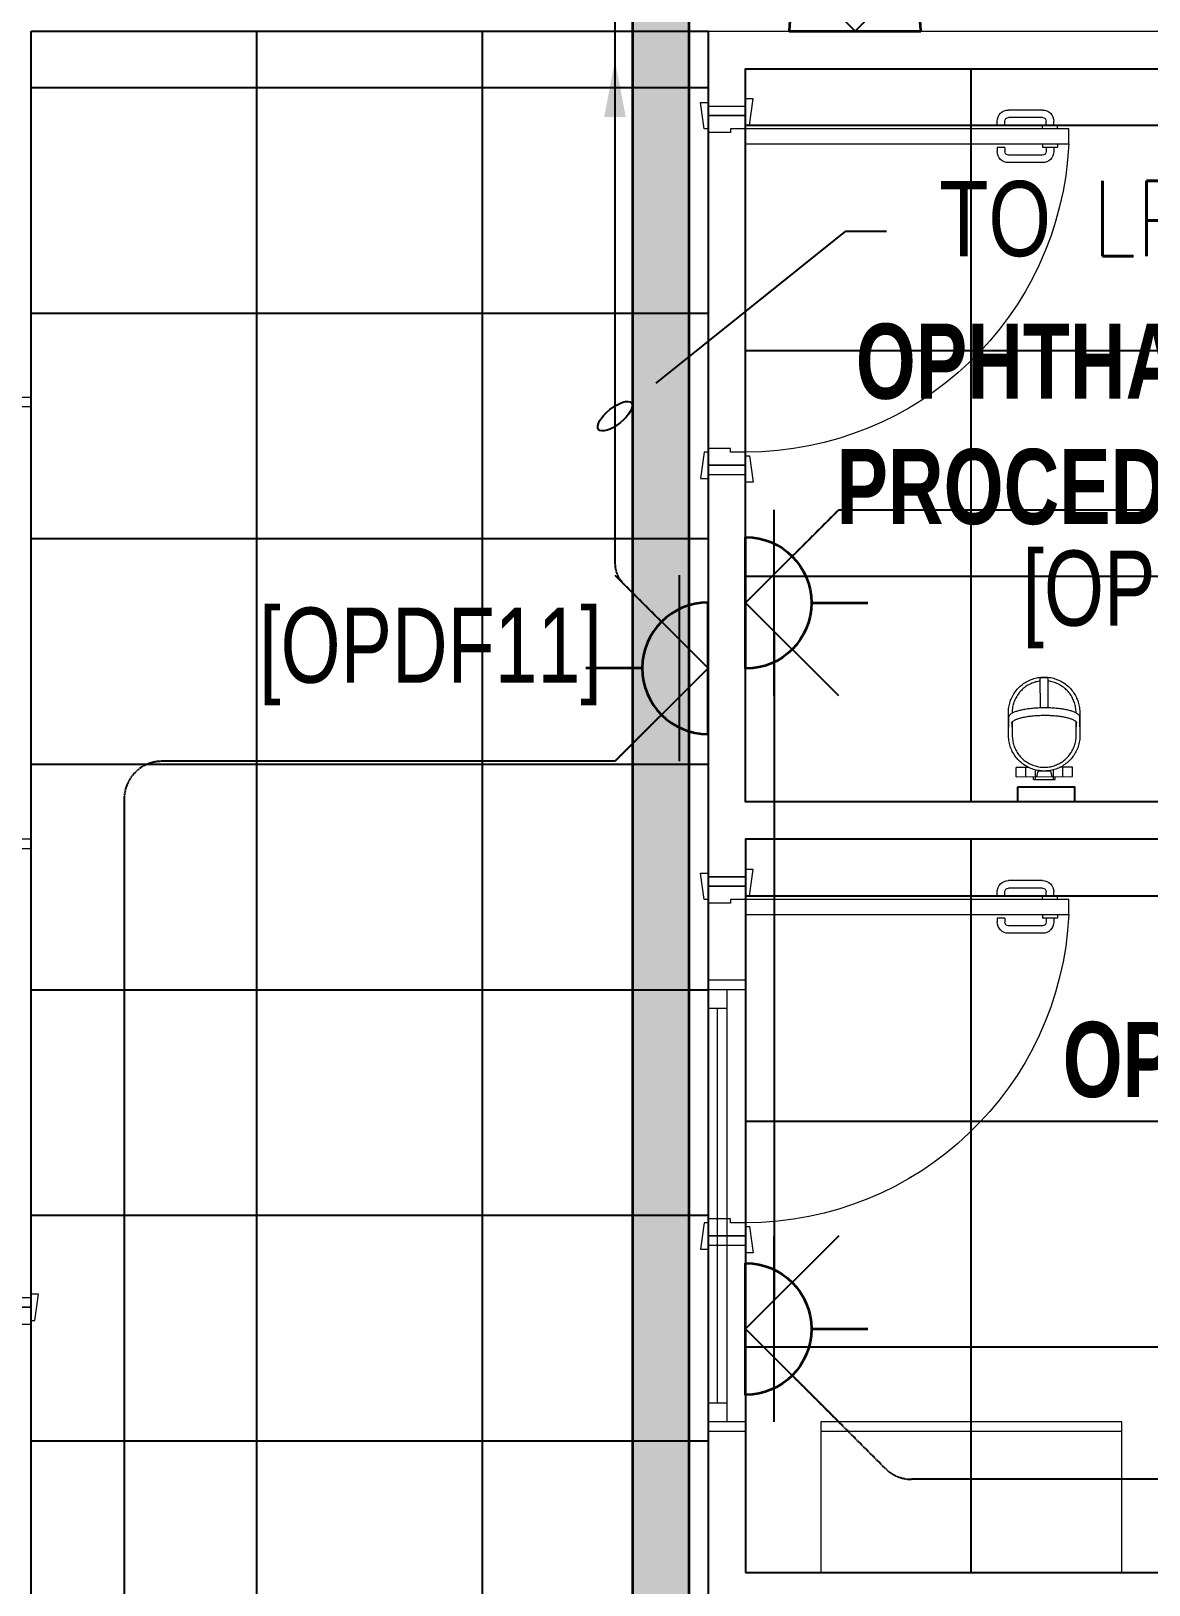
# Model space of a CAD drawing. Extents: x -12260 to 57327, y -29287 to 19916.
# Drawn here: x 14376 to 17348, y -6843 to -2710 of the extents above; entities that cross this region are included whole.
import ezdxf
from ezdxf import colors
from ezdxf.entities.mleader import LeaderData, LeaderLine
from ezdxf.enums import TextEntityAlignment as Align
from ezdxf.math import Vec2, Vec3

# ---------------------------------------------------------------- set-up
doc = ezdxf.new("R2010")
doc.units = 0
doc.header["$LTSCALE"] = 0.25
doc.linetypes.add('DASHDOT', pattern=[25.4, 12.7, -6.35, 0, -6.35])
doc.linetypes.add('HIDDEN', pattern=[9.525, 6.35, -3.175])
for name, color, linetype, lineweight in [('01-First Floor-FUR$0$72_EGR_BASE_TEXT', 252, 'Continuous', 5), ('01-First Floor-FUR$0$Aluminum', 251, 'Continuous', 5), ('01-First Floor-FUR$0$LOADING', 253, 'Continuous', 5), ('01-First Floor-FUR$0$Walls', 251, 'Continuous', 5), ('01-First Floor-FUR$0$Wooden Joinery', 251, 'Continuous', 5), ('E-LITE-CIRC @ 100', 6, 'Continuous', 25), ('E-LITE-CLNG-CNDT', 6, 'DASHDOT', 35), ('E-LITE-EXIT-NUMB', 6, 'Continuous', 25), ('E-POWR-FLOR-CNDT', 6, 'HIDDEN', 25), ('E-POWR-FLOR-CNDT @ 100', 6, 'HIDDEN', 25), ('E-POWR-WALL @ 100', 4, 'Continuous', 35), ('T-CABL-TRAY', 60, 'Continuous', 35)]:
    doc.layers.add(name, color=color, linetype=linetype, lineweight=lineweight)
doc.layers.add('01-First Floor-FUR$0$FALSE CEILING', color=251, linetype='Continuous')
doc.styles.add('01-First Floor-FUR$0$X3G_ENTITY_9EC9', font='swisscl.ttf', dxfattribs={"height": 0.2})
doc.styles.add('01-First Floor-FUR$0$X3G_ENTITY_9F38', font='swisscl.ttf', dxfattribs={"height": 0.2})
doc.styles.add('DC_SIMPLEX', font='SIMPLEX.shx', dxfattribs={"width": 0.7})

# ---------------------------------------------------------------- blocks, each defined once
blk = doc.blocks.new('01-First Floor-FUR$0$A$C72370EFE')
at = {"layer": '01-First Floor-FUR$0$Wooden Joinery'}
for p, q in [((-0.01, -0.04), (-0.02, -0.04)), ((-0.01, -0.03), (-0.01, -0.07)), ((0, -0.03), (-0.01, -0.03)), ((0.04, -0.03), (0.05, -0.03)), ((0.05, -0.03), (0.05, -0.07)), ((0.05, -0.04), (0.06, -0.04)), ((-0.05, -0.07), (-0.05, -0.16)), ((-0.03, -0.07), (-0.03, -0.16)), ((-0.01, -0.06), (-0.02, -0.06)), ((0, -0.07), (-0.01, -0.07)), ((0.04, -0.07), (0.05, -0.07)), ((0.05, -0.06), (0.06, -0.06)), ((0.07, -0.07), (0.07, -0.16)), ((0.09, -0.07), (0.09, -0.16)), ((-0.01, -0.17), (-0.02, -0.17)), ((-0.01, -0.19), (-0.02, -0.19)), ((-0.01, -0.17), (-0.01, -0.19)), ((0.05, -0.17), (0.06, -0.17)), ((0.05, -0.17), (0.05, -0.19)), ((0.05, -0.19), (0.06, -0.19))]:
    blk.add_line(p, q, dxfattribs=at)
for centre, radius, start, end in [((-0.02, -0.07), 0.03, 90, 180), ((0.06, -0.07), 0.03, 0, 90), ((-0.02, -0.07), 0.01, 90, 180), ((0.06, -0.07), 0.01, 0, 90), ((-0.02, -0.16), 0.03, 180, 270), ((-0.02, -0.16), 0.01, 180, 270), ((0.06, -0.16), 0.01, 270, 0), ((0.06, -0.16), 0.03, 270, 0)]:
    blk.add_arc(centre, radius, start, end, dxfattribs=at)
blk = doc.blocks.new('01-First Floor-FUR$0$A$C5DAD61B4')
at = {"layer": '01-First Floor-FUR$0$Wooden Joinery'}
for points in [[(80, 959.1), (80, 969.1), (10, 979.1), (10, 959.1)], [(940, 959.1), (940, 969.1), (1010, 979.1), (1010, 959.1)], [(70, 859.1), (70, 849.1), (0, 839.1), (0, 859.1)], [(120, 859.1), (120, 0), (80, 0), (80, 859.1)], [(950, 859.1), (950, 849.1), (1020, 839.1), (1020, 859.1)]]:
    blk.add_lwpolyline(points, close=True, dxfattribs=at)
for points in [[(45, 859.1), (45, 959.1), (20, 959.1), (20, 859.1), (45, 859.1)], [(45, 859.1), (80, 859.1), (80, 899.1), (90, 899.1), (90, 959.1), (45, 959.1), (45, 859.1)], [(975, 859.1), (940, 859.1), (940, 899.1), (930, 899.1), (930, 959.1), (975, 959.1), (975, 859.1)], [(975, 859.1), (975, 959.1), (1000, 959.1), (1000, 859.1), (975, 859.1)]]:
    blk.add_lwpolyline(points, dxfattribs=at)
blk.add_arc((80, 859.1), 860, 272.666, 0, dxfattribs=at)
at = {"layer": '01-First Floor-FUR$0$Wooden Joinery', "xscale": 999.9999999998854, "yscale": 999.9999999998854, "zscale": 999.9999999998854, "rotation": 180}
blk.add_blockref('01-First Floor-FUR$0$A$C72370EFE', (120, 0), dxfattribs=at)
blk = doc.blocks.new('01-First Floor-FUR$0$ME12818-P')
for p, q in [((-0.0262, 0.1712), (0.0316, 0.1712)), ((-0.0262, 0.1712), (-0.0262, 0.1635)), ((-0.0212, 0.1712), (-0.0212, 0.145)), ((0.0266, 0.1712), (0.0266, 0.145)), ((0.0316, 0.1712), (0.0316, 0.1635)), ((-0.0723, 0.1635), (0.0777, 0.1635)), ((-0.0723, 0.1635), (-0.0723, 0.1385)), ((-0.0389, 0.1385), (-0.0723, 0.1385)), ((-0.0468, 0.1635), (-0.0468, 0.1385)), ((-0.0148, 0.1485), (-0.0184, 0.1635)), ((0.0202, 0.1485), (-0.0148, 0.1485)), ((-0.0123, 0.1485), (-0.0123, 0.1471)), ((0.0177, 0.1471), (0.0177, 0.1485)), ((0.0238, 0.1635), (0.0202, 0.1485)), ((0.0777, 0.1385), (0.0442, 0.1385)), ((0.0521, 0.1635), (0.0521, 0.1385)), ((0.0777, 0.1635), (0.0777, 0.1385)), ((-0.0923, 0.0534), (-0.0923, -0.0066)), ((-0.0823, 0.018), (-0.0823, 0.0534)), ((0.0877, 0.0534), (0.0877, 0.018)), ((0.0977, -0.0066), (0.0977, 0.0534)), ((-0.0913, 0.0311), (-0.0913, 0.0053)), ((-0.0833, 0.0208), (-0.0833, 0.0311)), ((0.0887, 0.0311), (0.0887, 0.0208)), ((0.0967, 0.0053), (0.0967, 0.0311)), ((-0.0823, -0.0066), (-0.0823, -0.006)), ((-0.0053, -0.0205), (0.0107, -0.0205)), ((0.0877, -0.0061), (0.0877, -0.0066)), ((-0.0053, -0.0996), (-0.0058, -0.0996)), ((0.0107, -0.0996), (-0.0053, -0.0996)), ((0.0111, -0.0996), (0.0107, -0.0996))]:
    blk.add_line(p, q)
at = {"flags": 128}
for points in [[(0.0977, 0.0534), (0.0976, 0.0572), (0.0974, 0.061), (0.097, 0.0648), (0.0965, 0.0685), (0.0958, 0.0723), (0.095, 0.076), (0.094, 0.0796), (0.0929, 0.0833), (0.0916, 0.0869), (0.0902, 0.0904), (0.0886, 0.0939), (0.087, 0.0973), (0.0851, 0.1006), (0.0832, 0.1038), (0.0811, 0.107), (0.0789, 0.1101), (0.0766, 0.1131), (0.0741, 0.116), (0.0716, 0.1188), (0.0689, 0.1215), (0.0661, 0.1241), (0.0632, 0.1266), (0.0602, 0.129), (0.0572, 0.1312), (0.054, 0.1333), (0.0508, 0.1353), (0.0475, 0.1372), (0.0441, 0.1389), (0.0406, 0.1405), (0.0371, 0.1419), (0.0335, 0.1432), (0.0299, 0.1444), (0.0263, 0.1454), (0.0226, 0.1463), (0.0188, 0.147), (0.0151, 0.1476), (0.0113, 0.148), (0.0075, 0.1483), (0.0037, 0.1484), (-0.0001, 0.1483), (-0.0039, 0.1482), (-0.0077, 0.1478), (-0.0114, 0.1473), (-0.0152, 0.1467), (-0.0189, 0.1459), (-0.0226, 0.145), (-0.0262, 0.1439), (-0.0298, 0.1427), (-0.0334, 0.1413), (-0.0368, 0.1398), (-0.0403, 0.1381), (-0.0436, 0.1363), (-0.0469, 0.1344), (-0.0501, 0.1324), (-0.0532, 0.1302), (-0.0562, 0.1279), (-0.0592, 0.1255), (-0.062, 0.1229), (-0.0647, 0.1203), (-0.0674, 0.1176), (-0.0699, 0.1147), (-0.0723, 0.1118), (-0.0745, 0.1087), (-0.0767, 0.1056), (-0.0787, 0.1024), (-0.0806, 0.0991), (-0.0824, 0.0957), (-0.084, 0.0923), (-0.0855, 0.0888), (-0.0868, 0.0852), (-0.088, 0.0816), (-0.0891, 0.078), (-0.09, 0.0743), (-0.0907, 0.0705), (-0.0914, 0.0668), (-0.0918, 0.063), (-0.0921, 0.0592), (-0.0923, 0.0554), (-0.0923, 0.0534)], [(-0.0823, 0.0534), (-0.0822, 0.0568), (-0.082, 0.0602), (-0.0817, 0.0636), (-0.0812, 0.0669), (-0.0806, 0.0703), (-0.0799, 0.0736), (-0.079, 0.0769), (-0.078, 0.0801), (-0.0769, 0.0833), (-0.0756, 0.0865), (-0.0742, 0.0896), (-0.0727, 0.0926), (-0.0711, 0.0956), (-0.0693, 0.0985), (-0.0675, 0.1014), (-0.0655, 0.1041), (-0.0634, 0.1068), (-0.0612, 0.1094), (-0.0589, 0.1119), (-0.0565, 0.1144), (-0.054, 0.1167), (-0.0515, 0.1189), (-0.0488, 0.121), (-0.0461, 0.123), (-0.0432, 0.1249), (-0.0403, 0.1267), (-0.0374, 0.1284), (-0.0343, 0.1299), (-0.0313, 0.1313), (-0.0281, 0.1326), (-0.0249, 0.1338), (-0.0217, 0.1348), (-0.0184, 0.1357), (-0.0151, 0.1365), (-0.0118, 0.1371), (-0.0084, 0.1377), (-0.005, 0.138), (-0.0016, 0.1383), (0.0018, 0.1384), (0.0052, 0.1383), (0.0086, 0.1382), (0.012, 0.1379), (0.0153, 0.1374), (0.0187, 0.1369), (0.022, 0.1362), (0.0253, 0.1353), (0.0286, 0.1344), (0.0318, 0.1333), (0.0349, 0.132), (0.0381, 0.1307), (0.0411, 0.1292), (0.0441, 0.1276), (0.0471, 0.1259), (0.0499, 0.1241), (0.0527, 0.1221), (0.0554, 0.1201), (0.058, 0.1179), (0.0606, 0.1156), (0.063, 0.1133), (0.0654, 0.1108), (0.0676, 0.1082), (0.0698, 0.1056), (0.0718, 0.1029), (0.0737, 0.1001), (0.0755, 0.0972), (0.0772, 0.0943), (0.0788, 0.0912), (0.0803, 0.0882), (0.0816, 0.085), (0.0828, 0.0819), (0.0839, 0.0786), (0.0848, 0.0754), (0.0856, 0.0721), (0.0863, 0.0687), (0.0868, 0.0654), (0.0873, 0.062), (0.0875, 0.0586), (0.0877, 0.0552), (0.0877, 0.0534)], [(-0.0913, 0.0053), (-0.0912, 0.004), (-0.0909, 0.0028), (-0.0905, 0.0016), (-0.0898, 0.0005), (-0.089, -0.0007), (-0.0881, -0.0017), (-0.0871, -0.0028), (-0.0859, -0.0038), (-0.0845, -0.0047), (-0.0831, -0.0057), (-0.0815, -0.0066), (-0.0798, -0.0075), (-0.078, -0.0083), (-0.076, -0.0092), (-0.0739, -0.01), (-0.0718, -0.0108), (-0.0695, -0.0116), (-0.067, -0.0123), (-0.0645, -0.013), (-0.0619, -0.0137), (-0.0592, -0.0144), (-0.0563, -0.015), (-0.0534, -0.0156), (-0.0504, -0.0162), (-0.0473, -0.0167), (-0.0442, -0.0172), (-0.0409, -0.0177), (-0.0376, -0.0181), (-0.0343, -0.0185), (-0.0308, -0.0189), (-0.0274, -0.0192), (-0.0238, -0.0195), (-0.0203, -0.0198), (-0.0167, -0.02), (-0.013, -0.0202), (-0.0094, -0.0203), (-0.0057, -0.0204), (-0.002, -0.0205), (0.0017, -0.0205), (0.0054, -0.0205), (0.0091, -0.0204), (0.0128, -0.0204), (0.0164, -0.0202), (0.0201, -0.0201), (0.0237, -0.0199), (0.0273, -0.0196), (0.0309, -0.0194), (0.0344, -0.0191), (0.0378, -0.0187), (0.0412, -0.0183), (0.0446, -0.0179), (0.0478, -0.0175), (0.051, -0.017), (0.0542, -0.0165), (0.0572, -0.0159), (0.0602, -0.0153), (0.063, -0.0147), (0.0658, -0.0141), (0.0685, -0.0134), (0.0711, -0.0127), (0.0735, -0.012), (0.0759, -0.0112), (0.0782, -0.0104), (0.0803, -0.0096), (0.0823, -0.0088), (0.0842, -0.008), (0.086, -0.0071), (0.0876, -0.0062), (0.0892, -0.0052), (0.0906, -0.0043), (0.0918, -0.0033), (0.093, -0.0023), (0.094, -0.0012), (0.0948, -0.0002), (0.0955, 0.001), (0.0961, 0.0022), (0.0965, 0.0034), (0.0967, 0.0046), (0.0967, 0.0053)], [(-0.0833, 0.0208), (-0.0833, 0.0202), (-0.0831, 0.0195), (-0.0829, 0.0189), (-0.0825, 0.0182), (-0.082, 0.0175), (-0.0813, 0.0167), (-0.0805, 0.016), (-0.0796, 0.0152), (-0.0785, 0.0144), (-0.0773, 0.0136), (-0.076, 0.0128), (-0.0745, 0.012), (-0.0729, 0.0113), (-0.0711, 0.0105), (-0.0692, 0.0098), (-0.0672, 0.009), (-0.0651, 0.0083), (-0.0629, 0.0077), (-0.0606, 0.007), (-0.0581, 0.0064), (-0.0556, 0.0057), (-0.053, 0.0052), (-0.0502, 0.0046), (-0.0474, 0.0041), (-0.0445, 0.0036), (-0.0416, 0.0031), (-0.0385, 0.0027), (-0.0354, 0.0022), (-0.0322, 0.0019), (-0.029, 0.0015), (-0.0257, 0.0012), (-0.0224, 0.0009), (-0.019, 0.0007), (-0.0156, 0.0005), (-0.0122, 0.0003), (-0.0087, 0.0002), (-0.0052, 0.0001), (-0.0017, 0), (0.0017, 0), (0.0052, 0), (0.0087, 0), (0.0122, 0.0001), (0.0157, 0.0002), (0.0191, 0.0004), (0.0226, 0.0006), (0.026, 0.0008), (0.0293, 0.0011), (0.0326, 0.0014), (0.0359, 0.0017), (0.0391, 0.002), (0.0422, 0.0024), (0.0453, 0.0029), (0.0483, 0.0033), (0.0513, 0.0038), (0.0541, 0.0043), (0.0569, 0.0049), (0.0596, 0.0054), (0.0622, 0.006), (0.0647, 0.0067), (0.067, 0.0073), (0.0693, 0.008), (0.0715, 0.0087), (0.0736, 0.0094), (0.0755, 0.0101), (0.0773, 0.0109), (0.079, 0.0116), (0.0806, 0.0124), (0.082, 0.0132), (0.0833, 0.014), (0.0844, 0.0147), (0.0854, 0.0155), (0.0863, 0.0163), (0.087, 0.0171), (0.0876, 0.0178), (0.0881, 0.0185), (0.0884, 0.0192), (0.0886, 0.0198), (0.0887, 0.0204), (0.0887, 0.0208)], [(-0.0923, -0.0066), (-0.0922, -0.0104), (-0.092, -0.0142), (-0.0916, -0.018), (-0.0911, -0.0217), (-0.0904, -0.0255), (-0.0896, -0.0292), (-0.0886, -0.0329), (-0.0875, -0.0365), (-0.0862, -0.0401), (-0.0848, -0.0436), (-0.0833, -0.0471), (-0.0816, -0.0505), (-0.0797, -0.0538), (-0.0778, -0.0571), (-0.0757, -0.0603), (-0.0735, -0.0633), (-0.0712, -0.0663), (-0.0687, -0.0693), (-0.0662, -0.0721), (-0.0635, -0.0748), (-0.0607, -0.0774), (-0.0578, -0.0798), (-0.0549, -0.0822), (-0.0518, -0.0844), (-0.0486, -0.0866), (-0.0454, -0.0885), (-0.0421, -0.0904), (-0.0387, -0.0921), (-0.0352, -0.0937), (-0.0317, -0.0952), (-0.0282, -0.0965), (-0.0245, -0.0976), (-0.0209, -0.0986), (-0.0172, -0.0995), (-0.0135, -0.1002), (-0.0097, -0.1008), (-0.0059, -0.1012), (-0.0021, -0.1015), (0.0017, -0.1016), (0.0055, -0.1016), (0.0093, -0.1014), (0.013, -0.101), (0.0168, -0.1006), (0.0206, -0.0999), (0.0243, -0.0991), (0.028, -0.0982), (0.0316, -0.0971), (0.0352, -0.0959), (0.0387, -0.0945), (0.0422, -0.093), (0.0456, -0.0913), (0.049, -0.0896), (0.0523, -0.0876), (0.0555, -0.0856), (0.0586, -0.0834), (0.0616, -0.0811), (0.0646, -0.0787), (0.0674, -0.0762), (0.0701, -0.0735), (0.0727, -0.0708), (0.0753, -0.0679), (0.0776, -0.065), (0.0799, -0.0619), (0.0821, -0.0588), (0.0841, -0.0556), (0.086, -0.0523), (0.0878, -0.0489), (0.0894, -0.0455), (0.0909, -0.042), (0.0922, -0.0384), (0.0934, -0.0348), (0.0945, -0.0312), (0.0954, -0.0275), (0.0961, -0.0238), (0.0967, -0.02), (0.0972, -0.0162), (0.0975, -0.0125), (0.0977, -0.0087), (0.0977, -0.0066)], [(-0.0073, -0.091), (-0.0099, -0.0907), (-0.0133, -0.0901), (-0.0166, -0.0894), (-0.0199, -0.0886), (-0.0232, -0.0876), (-0.0264, -0.0865), (-0.0296, -0.0853), (-0.0327, -0.0839), (-0.0357, -0.0824), (-0.0387, -0.0808), (-0.0417, -0.0791), (-0.0445, -0.0773), (-0.0473, -0.0753), (-0.05, -0.0733), (-0.0527, -0.0711), (-0.0552, -0.0689), (-0.0576, -0.0665), (-0.06, -0.064), (-0.0622, -0.0615), (-0.0644, -0.0588), (-0.0664, -0.0561), (-0.0683, -0.0533), (-0.0701, -0.0504), (-0.0718, -0.0475), (-0.0734, -0.0445), (-0.0749, -0.0414), (-0.0762, -0.0383), (-0.0774, -0.0351), (-0.0785, -0.0319), (-0.0794, -0.0286), (-0.0802, -0.0253), (-0.0809, -0.022), (-0.0815, -0.0186), (-0.0819, -0.0152), (-0.0821, -0.0118), (-0.0823, -0.0084), (-0.0823, -0.0066)], [(-0.0073, -0.0204), (-0.0073, -0.0976)], [(0.0877, -0.0066), (0.0876, -0.01), (0.0874, -0.0134), (0.0871, -0.0168), (0.0866, -0.0202), (0.086, -0.0235), (0.0853, -0.0268), (0.0844, -0.0301), (0.0834, -0.0334), (0.0822, -0.0366), (0.081, -0.0397), (0.0796, -0.0428), (0.0781, -0.0459), (0.0765, -0.0488), (0.0747, -0.0518), (0.0728, -0.0546), (0.0709, -0.0574), (0.0688, -0.0601), (0.0666, -0.0627), (0.0643, -0.0652), (0.0619, -0.0676), (0.0594, -0.0699), (0.0569, -0.0721), (0.0542, -0.0742), (0.0514, -0.0762), (0.0486, -0.0781), (0.0457, -0.0799), (0.0428, -0.0816), (0.0397, -0.0831), (0.0366, -0.0845), (0.0335, -0.0858), (0.0303, -0.087), (0.0271, -0.088), (0.0238, -0.089), (0.0205, -0.0897), (0.0171, -0.0904), (0.0138, -0.0909), (0.0127, -0.091)], [(0.0127, -0.0976), (0.0127, -0.0204)], [(-0.0059, -0.0995), (-0.0062, -0.0994), (-0.0066, -0.0992), (-0.0069, -0.0989), (-0.0071, -0.0985), (-0.0073, -0.0981), (-0.0073, -0.0976)], [(0.0127, -0.0976), (0.0126, -0.0981), (0.0125, -0.0985), (0.0123, -0.0989), (0.0119, -0.0992), (0.0116, -0.0994), (0.0113, -0.0995)]]:
    blk.add_lwpolyline(points, dxfattribs=at)
for centre, major_axis, start_param, end_param in [((-0.0053, -0.02), (0.002, 0), 3.665191, 4.712389), ((0.0107, -0.02), (-0.002, 0), 1.570796, 2.617994)]:
    blk.add_ellipse(centre, major_axis=major_axis, ratio=0.262075, start_param=start_param, end_param=end_param)
blk = doc.blocks.new('01-First Floor-FUR$0$GF21027-P')
at = {"layer": '01-First Floor-FUR$0$LOADING'}
for p, q in [((0.4, 0.4), (-0.4, 0.4)), ((-0.4, 0.4), (-0.4, 0)), ((0.4, 0), (0.4, 0.4)), ((-0.4, 0.025), (0.4, 0.025)), ((-0.4, 0), (0.4, 0))]:
    blk.add_line(p, q, dxfattribs=at)
blk = doc.blocks.new('01-First Floor-FUR$0$A$C37be4daf')
at = {"layer": '01-First Floor-FUR$0$Aluminum'}
for p, q in [((1416, 598.2), (216, 598.2)), ((241, 498.2), (241, 598.2)), ((291, 548.2), (291, 598.2)), ((1341, 548.2), (1341, 598.2)), ((1391, 498.2), (1391, 598.2)), ((1391, 548.2), (241, 548.2)), ((291, 573.2), (1341, 573.2)), ((1416, 498.2), (216, 498.2))]:
    blk.add_line(p, q, dxfattribs=at)
at = {"layer": '01-First Floor-FUR$0$Walls'}
for p, q in [((216, 498.2), (216, 598.2)), ((1416, 498.2), (1416, 598.2))]:
    blk.add_line(p, q, dxfattribs=at)
blk = doc.blocks.new('01-First Floor-FUR')
at = {"layer": '01-First Floor-FUR$0$FALSE CEILING', "linetype": 'Continuous'}
for p, q in [((14976, -10660), (14976, -2710)), ((15576, -10660), (15576, -2710)), ((16876, -4760), (16876, -2810)), ((16876, -4760), (16876, -2810)), ((14376, -2860), (16176, -2860)), ((16276, -2960), (20276, -2960)), ((16276, -2960), (20276, -2960)), ((14376, -3460), (16176, -3460)), ((16276, -3560), (20276, -3560)), ((16276, -3560), (20276, -3560)), ((14376, -4060), (16176, -4060)), ((16276, -4160), (20276, -4160)), ((16276, -4160), (20276, -4160)), ((14376, -4660), (16176, -4660)), ((16876, -6810), (16876, -4860)), ((16276, -5010), (20276, -5010)), ((14376, -5260), (16176, -5260)), ((16276, -5610), (20276, -5610)), ((14376, -5860), (16176, -5860)), ((16276, -6210), (20276, -6210)), ((14376, -6460), (16176, -6460))]:
    blk.add_line(p, q, dxfattribs=at)
at = {"layer": '01-First Floor-FUR$0$FALSE CEILING'}
for points in [[(14376, -2710), (16176, -2710), (16176, -10660), (14376, -10660)], [(20276, -4760), (16276, -4760), (16276, -2810), (20276, -2810)], [(16276, -6810), (20276, -6810), (20276, -4860), (16276, -4860)]]:
    blk.add_lwpolyline(points, close=True, dxfattribs=at)
at = {"layer": '01-First Floor-FUR$0$FALSE CEILING', "extrusion": (4.6879e-08, -1.66552e-10, 1), "elevation": -0.1}
blk.add_lwpolyline([(17000.1, -4720), (17150.1, -4720), (17150.1, -4760), (17000.1, -4760)], close=True, dxfattribs=at)
at = {"layer": '01-First Floor-FUR$0$LOADING', "extrusion": (4.6879e-08, -1.66552e-10, 1), "elevation": -0.1}
blk.add_lwpolyline([(17000.1, -4720), (17150.1, -4720), (17150.1, -4760), (17000.1, -4760)], close=True, dxfattribs=at)
at = {"layer": '01-First Floor-FUR$0$Walls'}
for p, q in [((14376, -2710), (14376, -6080)), ((16176, -2710), (23315.6, -2710)), ((16176, -2910), (16176, -2710)), ((16276, -2810), (20276, -2810)), ((16276, -2910, 0), (16276, -2810)), ((16176, -2910), (16276, -2910)), ((16176, -4960), (16176, -3850)), ((16276, -3850), (16276, -4760)), ((16176, -3890), (16276, -3890)), ((16276, -4760), (20276, -4760)), ((16276, -4860), (16276, -4960)), ((20276, -4860), (16276, -4860)), ((16276, -4960), (16176, -4960)), ((16176, -7650), (16176, -5940)), ((16176, -5940), (16276, -5940)), ((16276, -5940), (16276, -6810)), ((20276, -6810), (16276, -6810))]:
    blk.add_line(p, q, dxfattribs=at)
at = {"rotation": 90}
for p in [(14874.2, -5101), (16774.2, -6651)]:
    blk.add_blockref('01-First Floor-FUR$0$A$C37be4daf', p, dxfattribs=at)
at = {"layer": '01-First Floor-FUR$0$LOADING', "extrusion": (4.73306e-08, -1.44096e-21, 1), "xscale": -1000, "yscale": 999.9999999999999, "zscale": 999.9999999999999, "rotation": 180.2454464877884}
blk.add_blockref('01-First Floor-FUR$0$ME12818-P', (17066.9, -4530, -0.1), dxfattribs=at)
at = {"layer": '01-First Floor-FUR$0$LOADING', "color": 1, "xscale": 1000, "yscale": 1000, "zscale": 1000, "rotation": 180.0000000209116}
blk.add_blockref('01-First Floor-FUR$0$GF21027-P', (16876, -6410, -0.1), dxfattribs=at)
at = {"layer": '01-First Floor-FUR$0$Wooden Joinery', "xscale": -1}
for p, rotation in [((17135.1, -2890), 90), ((17135.1, -4940), 90), ((13416.9, -7080), 270.0000000000001)]:
    blk.add_blockref('01-First Floor-FUR$0$A$C5DAD61B4', p, dxfattribs=dict(at, rotation=rotation))
at = {"layer": '01-First Floor-FUR$0$72_EGR_BASE_TEXT', "insert": (17519.8, -3488.2, 0), "char_height": 200, "width": 2718.422, "attachment_point": 2, "style": '01-First Floor-FUR$0$X3G_ENTITY_9EC9'}
blk.add_mtext('{\\fSwis721 LtCn BT|b1|i0|c0|p34;OPHTHALMOLOGY PROCEDURE ROOM}', dxfattribs=at)
at = {"layer": '01-First Floor-FUR$0$72_EGR_BASE_TEXT', "char_height": 200, "attachment_point": 2}
for s, insert, style in [('[OPDF12]', (17467.8, -4091.8, 0), '01-First Floor-FUR$0$X3G_ENTITY_9F38'), ('[OPDF11]', (15438, -4243.5, 0), '01-First Floor-FUR$0$X3G_ENTITY_9F38'), ('{\\fSwis721 LtCn BT|b1|i0|c0|p34;OPTOMETRY PREPARATION}', (18542.5, -5345.6, 0), '01-First Floor-FUR$0$X3G_ENTITY_9EC9')]:
    blk.add_mtext(s, dxfattribs=dict(at, insert=insert, style=style))
blk = doc.blocks.new('*U33')
blk.add_line((0, -1.75), (0, -3.25))
blk.add_lwpolyline([(-1.75, 0, 1), (1.75, 0)], format="xyb", close=True)
at = {"layer": 'Defpoints'}
for p, q in [((-2.475, -2.475), (0, 0)), ((2.475, -2.475), (0, 0)), ((2.475, -0.758), (-2.475, -0.758))]:
    blk.add_line(p, q, dxfattribs=at)
at = {"layer": 'E-LITE-EXIT-NUMB', "style": 'DC_SIMPLEX', "width": 0.7, "flags": 8}
blk.add_attdef('TYPE', text='', height=2, rotation=360, dxfattribs=at).set_placement((-2.682, 5.238), align=Align.RIGHT)
blk.add_attdef('CIRCUIT', (2.682, 5.238), '', height=2, rotation=360, dxfattribs=at)
blk = doc.blocks.new('*U34')
blk.add_line((1.75, 0), (3.25, 0))
blk.add_lwpolyline([(0, -1.75, 1), (0, 1.75)], format="xyb", close=True)
at = {"layer": 'Defpoints'}
for p, q in [((2.475, 2.474), (0, 0)), ((0.759, 2.475), (0.758, -2.475)), ((2.474, -2.475), (0, 0))]:
    blk.add_line(p, q, dxfattribs=at)
at = {"layer": 'E-LITE-EXIT-NUMB', "style": 'DC_SIMPLEX', "width": 0.7, "flags": 8}
blk.add_attdef('TYPE', text='', height=2, rotation=360, dxfattribs=at).set_placement((-2.682, 5.238), align=Align.RIGHT)
blk.add_attdef('CIRCUIT', (2.682, 5.238), '', height=2, rotation=360, dxfattribs=at)
blk = doc.blocks.new('*U13')
blk.add_line((0, 1.75), (0, 3.25))
blk.add_lwpolyline([(1.75, 0, 1), (-1.75, 0)], format="xyb", close=True)
at = {"layer": 'Defpoints'}
for p, q in [((-2.475, 2.475), (0, 0)), ((2.475, 2.475), (0, 0)), ((-2.475, 0.758), (2.475, 0.758))]:
    blk.add_line(p, q, dxfattribs=at)
at = {"layer": 'E-LITE-EXIT-NUMB', "style": 'DC_SIMPLEX', "width": 0.7, "flags": 8}
blk.add_attdef('TYPE', text='', height=2, rotation=360, dxfattribs=at).set_placement((-2.682, 5.238), align=Align.RIGHT)
blk.add_attdef('CIRCUIT', (2.682, 5.238), '', height=2, rotation=360, dxfattribs=at)
blk = doc.blocks.new('*U8')
blk.add_hatch(color=256).paths.add_polyline_path([(0.287, 0), (0, 1.5), (-0.287, 0)])
blk = doc.blocks.new('ARR0W')
at = {"color": 45}
blk.add_ellipse((0, 0), major_axis=(0.4, 0), ratio=0.4, dxfattribs=at)
at = {"color": 45, "ltscale": 0.5}
blk.add_solid([(-1.4, 0.167), (-0.4, 0), (-1.4, -0.167)], dxfattribs=at)
blk = doc.blocks.new('*U63')
at = {"lineweight": 0}
h = blk.add_hatch(dxfattribs=at)
h.set_pattern_fill('HEX', color=253, scale=8, angle=180, style=0)
h.set_pattern_definition([(180, (-21352.648, -3e-10), (6e-13, -43.99409), [25.4, -50.8]), (300, (-21352.648, -3e-10), (38.1, 21.997045), [25.4, -50.8]), (240, (-21378.048, -3e-10), (38.1, -21.997045), [25.4, -50.8])])
h.paths.add_polyline_path([(-9205.8, 150), (-9205.8, 0), (0, 0), (0, 150)])
at = {"color": 0}
for p, q in [((0, 150), (-9205.8, 150)), ((0, 0), (-9205.8, 0))]:
    blk.add_line(p, q, dxfattribs=at)
blk = doc.blocks.new('A$Cd86d5af4')
at = {"layer": 'T-CABL-TRAY', "linetype": 'Continuous', "rotation": 270}
blk.add_blockref('*U63', (-31665, -11241.8), dxfattribs=at)

msp = doc.modelspace()

# ---------------------------------------------------------------- linework, layer by layer
at = {"layer": 'E-POWR-FLOR-CNDT', "elevation": 0}
msp.add_lwpolyline([(5735.9, 516.4), (5735.9, -2154.2, 0.414214), (5810.9, -2229.2), (15853.5, -2229.2, -0.414214), (15928.5, -2304.2), (15928.5, -4126.4, 0.198912), (15950.5, -4179.5), (16052.3, -4281.2)], format="xyb", dxfattribs=at)
at = {"layer": 'E-POWR-FLOR-CNDT'}
for points in [[(16399.7, -4107.2), (16523.5, -3983.5), (18907, -3983.5, 0.414214), (19007, -3883.5), (19007, -3051.9), (19128, -2933.7)], [(16052.3, -4528.7), (15928.5, -4652.5), (14723.5, -4652.5, 0.414214), (14623.5, -4752.5), (14623.5, -8975.9), (14451.8, -9147.5)], [(19576.3, -6686.3), (19452.6, -6562.5), (16717.5, -6562.5, -0.198912), (16646.8, -6533.2), (16399.7, -6286.2)]]:
    msp.add_lwpolyline(points, format="xyb", dxfattribs=at)
msp.add_lwpolyline([(16351.8, -4306.8), (16351.8, -6086.6)], dxfattribs=at)

# ---------------------------------------------------------------- block references
at = {"layer": 'E-LITE-CLNG-CNDT'}
msp.add_blockref('01-First Floor-FUR', (0, 0), dxfattribs=at)
at = {"layer": 'E-POWR-FLOR-CNDT'}
msp.add_blockref('A$Cd86d5af4', (47641, 726), dxfattribs=at)
at = {"layer": 'E-POWR-FLOR-CNDT @ 100', "xscale": -100, "yscale": 100, "zscale": 100}
msp.add_blockref('*U8', (15928.5, -2938.4), dxfattribs=at)
at = {"layer": 'E-POWR-WALL @ 100', "yscale": 100, "zscale": 100}
for name, p, xscale, rotation in [('*U34', (16566.9, -2710), 100, 90.00000000000001), ('*U33', (16276, -4231), -100, 90), ('*U13', (16176, -4405), 100, 90.00000000000001), ('*U33', (16276, -6162.5), -100, 90)]:
    msp.add_blockref(name, p, dxfattribs=dict(at, xscale=xscale, rotation=rotation))

# ---------------------------------------------------------------- leaders
at = {"layer": 'E-LITE-CIRC @ 100'}
ml = msp.add_multileader_mtext('Standard', dxfattribs=at)
ml.set_content('{\\Fdc_el_romans|c0;\\W0.8;TO\\Fromans|c0; \\Fsimplex|c0;LP-F1/S36}', color=256, style='DC_SIMPLEX')
ml.set_leader_properties()
ml.set_arrow_properties(name='ARR0W')
ml.build(insert=Vec2(0, 0))
ml.multileader.update_dxf_attribs({"dogleg_length": 200, "arrow_head_size": 140, "scale": 100})
ctx = ml.context
ctx.base_point, ctx.scale, ctx.char_height, ctx.arrow_head_size, ctx.landing_gap_size, ctx.plane_origin, ctx.plane_x_axis, ctx.plane_y_axis = Vec3(16650.7, -3242.1), 100, 200, 140, 140, Vec3(34218.9, 2235.5), Vec3(1, -0.000001, 0), Vec3(0.000001, 1, 0)
notes = []
notes.append((ctx, [(0, (1, 1, 0), (16541.9, -3242.1), (1, -0.000001, 0), 108.8, [(0, [(15928.5, -3734.5)], 0, [])])]))
ctx.mtext.insert, ctx.mtext.text_direction, ctx.mtext.rotation, ctx.mtext.flow_direction = Vec3(16790.7, -3108.8), Vec3(1, -0.000001, 0), 6.283185, 5
for ctx, leaders in notes:
    for number, flags, end, landing, length, lines in leaders:
        leader = LeaderData()
        leader.index, (leader.has_last_leader_line, leader.has_dogleg_vector, leader.attachment_direction) = number, flags
        leader.last_leader_point, leader.dogleg_vector, leader.dogleg_length = Vec3(end), Vec3(landing), length
        for number, points, colour, breaks in lines:
            line = LeaderLine()
            line.index, line.vertices, line.color, line.breaks = number, Vec3.list(points), colors.encode_raw_color(colour), breaks
            leader.lines.append(line)
        ctx.leaders.append(leader)

doc.saveas('drawing.dxf')
